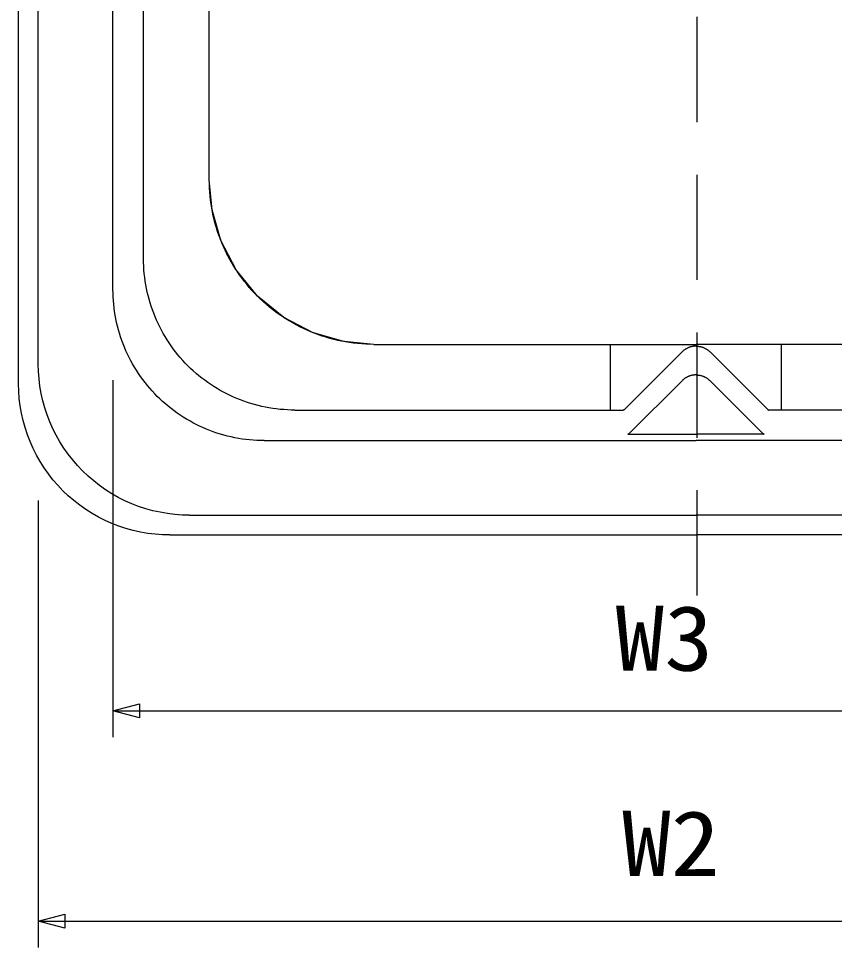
# Model space of a CAD drawing. Units: millimetres on the paper. Extents: x -200 to 200, y -121 to 121.
# Drawn here: x -58.9 to -43.4, y 37.2 to 54.86 of the extents above; entities that cross this region are included whole.
import ezdxf
from ezdxf.enums import TextEntityAlignment as Align

# ---------------------------------------------------------------- set-up
doc = ezdxf.new("R2010")
doc.units = ezdxf.units.MM
doc.linetypes.add('DASHED2', pattern=[3, 2, -1])
doc.layers.add('0-5_一般', color=7, linetype='Continuous')
doc.layers.add('0-6_寸法', color=7, linetype='Continuous')
doc.styles.add('ＭＳ 明朝', font='')
doc.styles.get('ＭＳ 明朝').set_extended_font_data('MS Mincho')

msp = doc.modelspace()

# ---------------------------------------------------------------- linework, layer by layer
at = {"layer": '0-5_一般', "linetype": 'DASHED2'}
msp.add_line((-46.001, 43.891), (-46.001, 71.891), dxfattribs=at)
at = {"layer": '0-5_一般'}
for p, q in [((-58.901, 47.916), (-58.901, 57.916)), ((-58.526, 48.291), (-58.526, 57.916)), ((-57.107, 49.71), (-57.107, 57.916)), ((-55.276, 51.791), (-55.276, 57.916)), ((-56.526, 50.291), (-56.526, 56.532)), ((-55.275, 51.715), (-55.276, 51.791)), ((-55.224, 51.225), (-55.276, 51.791)), ((-55.272, 51.638), (-55.275, 51.715)), ((-55.224, 51.226), (-55.275, 51.715)), ((-55.267, 51.561), (-55.272, 51.638)), ((-55.224, 51.226), (-55.272, 51.638)), ((-55.261, 51.485), (-55.267, 51.561)), ((-55.224, 51.227), (-55.267, 51.561)), ((-55.252, 51.409), (-55.261, 51.485)), ((-55.224, 51.228), (-55.261, 51.485)), ((-55.242, 51.333), (-55.252, 51.409)), ((-55.225, 51.23), (-55.252, 51.409)), ((-55.23, 51.257), (-55.242, 51.333)), ((-55.225, 51.235), (-55.242, 51.333)), ((-55.216, 51.182), (-55.23, 51.257)), ((-55.057, 50.643), (-55.223, 51.223)), ((-55.2, 51.107), (-55.216, 51.182)), ((-55.057, 50.643), (-55.216, 51.182)), ((-55.182, 51.032), (-55.2, 51.107)), ((-55.057, 50.644), (-55.2, 51.107)), ((-55.162, 50.958), (-55.182, 51.032)), ((-55.057, 50.644), (-55.182, 51.032)), ((-55.141, 50.884), (-55.162, 50.958)), ((-55.057, 50.645), (-55.162, 50.958)), ((-55.118, 50.811), (-55.141, 50.884)), ((-55.058, 50.646), (-55.141, 50.884)), ((-55.093, 50.739), (-55.118, 50.811)), ((-55.058, 50.647), (-55.118, 50.811)), ((-55.066, 50.667), (-55.093, 50.739)), ((-55.06, 50.651), (-55.093, 50.739)), ((-55.038, 50.595), (-55.066, 50.667)), ((-54.767, 50.083), (-55.056, 50.641)), ((-55.008, 50.525), (-55.038, 50.595)), ((-54.767, 50.084), (-55.038, 50.595)), ((-54.976, 50.455), (-55.008, 50.525)), ((-54.768, 50.084), (-55.008, 50.525)), ((-54.942, 50.386), (-54.976, 50.455)), ((-54.768, 50.084), (-54.976, 50.455)), ((-54.907, 50.318), (-54.942, 50.386)), ((-54.768, 50.085), (-54.942, 50.386)), ((-56.525, 50.221), (-56.526, 50.291)), ((-56.522, 50.15), (-56.525, 50.221)), ((-54.87, 50.251), (-54.907, 50.318)), ((-54.769, 50.086), (-54.907, 50.318)), ((-54.831, 50.185), (-54.87, 50.251)), ((-54.77, 50.088), (-54.87, 50.251)), ((-54.791, 50.12), (-54.831, 50.185)), ((-54.773, 50.092), (-54.831, 50.185)), ((-56.518, 50.08), (-56.522, 50.15)), ((-56.512, 50.01), (-56.518, 50.08)), ((-56.504, 49.939), (-56.512, 50.01)), ((-54.749, 50.055), (-54.791, 50.12)), ((-54.36, 49.582), (-54.766, 50.081)), ((-54.706, 49.992), (-54.749, 50.055)), ((-54.36, 49.582), (-54.749, 50.055)), ((-54.661, 49.93), (-54.706, 49.992)), ((-54.36, 49.582), (-54.706, 49.992)), ((-56.494, 49.87), (-56.504, 49.939)), ((-56.483, 49.8), (-56.494, 49.87)), ((-54.614, 49.869), (-54.661, 49.93)), ((-54.36, 49.582), (-54.661, 49.93)), ((-54.566, 49.809), (-54.614, 49.869)), ((-54.36, 49.582), (-54.614, 49.869)), ((-54.517, 49.75), (-54.566, 49.809)), ((-54.36, 49.582), (-54.566, 49.809)), ((-57.106, 49.64), (-57.107, 49.71)), ((-57.103, 49.569), (-57.106, 49.64)), ((-56.47, 49.73), (-56.483, 49.8)), ((-56.456, 49.661), (-56.47, 49.73)), ((-56.439, 49.593), (-56.456, 49.661)), ((-54.466, 49.693), (-54.517, 49.75)), ((-54.36, 49.582), (-54.517, 49.75)), ((-54.414, 49.637), (-54.466, 49.693)), ((-54.36, 49.582), (-54.466, 49.693)), ((-54.36, 49.582), (-54.414, 49.637)), ((-57.099, 49.499), (-57.103, 49.569)), ((-57.093, 49.428), (-57.099, 49.499)), ((-56.421, 49.525), (-56.439, 49.593)), ((-56.402, 49.457), (-56.421, 49.525)), ((-56.381, 49.39), (-56.402, 49.457)), ((-53.861, 49.176), (-54.36, 49.582)), ((-53.887, 49.193), (-54.36, 49.582)), ((-53.95, 49.236), (-54.36, 49.582)), ((-54.073, 49.328), (-54.36, 49.582)), ((-54.012, 49.281), (-54.36, 49.582)), ((-54.133, 49.376), (-54.36, 49.582)), ((-54.192, 49.425), (-54.36, 49.582)), ((-54.305, 49.528), (-54.36, 49.582)), ((-54.249, 49.476), (-54.36, 49.582)), ((-54.249, 49.476), (-54.305, 49.528)), ((-54.192, 49.425), (-54.249, 49.476)), ((-57.085, 49.358), (-57.093, 49.428)), ((-57.076, 49.288), (-57.085, 49.358)), ((-57.065, 49.219), (-57.076, 49.288)), ((-56.358, 49.323), (-56.381, 49.39)), ((-56.333, 49.257), (-56.358, 49.323)), ((-54.133, 49.376), (-54.192, 49.425)), ((-54.073, 49.328), (-54.133, 49.376)), ((-54.012, 49.281), (-54.073, 49.328)), ((-53.95, 49.236), (-54.012, 49.281)), ((-57.052, 49.149), (-57.065, 49.219)), ((-57.037, 49.08), (-57.052, 49.149)), ((-56.307, 49.191), (-56.333, 49.257)), ((-56.279, 49.126), (-56.307, 49.191)), ((-56.25, 49.062), (-56.279, 49.126)), ((-53.887, 49.193), (-53.95, 49.236)), ((-53.822, 49.151), (-53.887, 49.193)), ((-53.301, 48.886), (-53.859, 49.175)), ((-53.346, 48.904), (-53.858, 49.175)), ((-53.417, 48.934), (-53.858, 49.174)), ((-53.487, 48.966), (-53.858, 49.174)), ((-53.556, 49), (-53.857, 49.174)), ((-53.624, 49.035), (-53.856, 49.173)), ((-53.691, 49.072), (-53.854, 49.172)), ((-53.757, 49.111), (-53.849, 49.169)), ((-53.757, 49.111), (-53.822, 49.151)), ((-53.691, 49.072), (-53.757, 49.111)), ((-57.021, 49.012), (-57.037, 49.08)), ((-57.003, 48.943), (-57.021, 49.012)), ((-56.983, 48.876), (-57.003, 48.943)), ((-56.219, 48.999), (-56.25, 49.062)), ((-56.25, 49.062), (-56.25, 49.062)), ((-56.186, 48.936), (-56.219, 48.999)), ((-56.152, 48.874), (-56.186, 48.936)), ((-53.624, 49.035), (-53.691, 49.072)), ((-53.556, 49), (-53.624, 49.035)), ((-53.487, 48.966), (-53.556, 49)), ((-53.417, 48.934), (-53.487, 48.966)), ((-53.346, 48.904), (-53.417, 48.934)), ((-56.962, 48.808), (-56.983, 48.876)), ((-56.939, 48.742), (-56.962, 48.808)), ((-56.117, 48.813), (-56.152, 48.874)), ((-56.08, 48.753), (-56.117, 48.813)), ((-56.041, 48.694), (-56.08, 48.753)), ((-53.275, 48.876), (-53.346, 48.904)), ((-52.719, 48.719), (-53.299, 48.885)), ((-52.76, 48.726), (-53.299, 48.885)), ((-52.835, 48.742), (-53.298, 48.885)), ((-52.91, 48.76), (-53.298, 48.885)), ((-52.984, 48.78), (-53.297, 48.885)), ((-53.058, 48.801), (-53.296, 48.884)), ((-53.131, 48.824), (-53.295, 48.884)), ((-53.203, 48.849), (-53.291, 48.882)), ((-53.203, 48.849), (-53.275, 48.876)), ((-53.131, 48.824), (-53.203, 48.849)), ((-53.058, 48.801), (-53.131, 48.824)), ((-52.984, 48.78), (-53.058, 48.801)), ((-52.91, 48.76), (-52.984, 48.78)), ((-52.835, 48.742), (-52.91, 48.76)), ((-56.914, 48.675), (-56.939, 48.742)), ((-56.888, 48.61), (-56.914, 48.675)), ((-56.86, 48.545), (-56.888, 48.61)), ((-56.001, 48.636), (-56.041, 48.694)), ((-55.96, 48.579), (-56.001, 48.636)), ((-55.917, 48.523), (-55.96, 48.579)), ((-52.76, 48.726), (-52.835, 48.742)), ((-52.685, 48.712), (-52.76, 48.726)), ((-52.151, 48.666), (-52.717, 48.718)), ((-52.227, 48.667), (-52.716, 48.718)), ((-52.304, 48.67), (-52.716, 48.718)), ((-52.38, 48.675), (-52.715, 48.718)), ((-52.457, 48.681), (-52.714, 48.718)), ((-52.533, 48.69), (-52.712, 48.717)), ((-52.609, 48.7), (-52.707, 48.717)), ((-52.609, 48.7), (-52.685, 48.712)), ((-52.533, 48.69), (-52.609, 48.7)), ((-52.457, 48.681), (-52.533, 48.69)), ((-52.38, 48.675), (-52.457, 48.681)), ((-52.304, 48.67), (-52.38, 48.675)), ((-52.227, 48.667), (-52.304, 48.67)), ((-52.151, 48.666), (-52.227, 48.667)), ((-52.151, 48.666), (-46.026, 48.666)), ((-47.651, 47.416), (-47.651, 48.666)), ((-46.234, 48.569), (-46.242, 48.564)), ((-46.226, 48.574), (-46.234, 48.569)), ((-46.218, 48.579), (-46.226, 48.574)), ((-46.21, 48.583), (-46.218, 48.579)), ((-46.202, 48.588), (-46.21, 48.583)), ((-46.194, 48.592), (-46.202, 48.588)), ((-46.186, 48.596), (-46.194, 48.592)), ((-46.178, 48.6), (-46.186, 48.596)), ((-46.169, 48.604), (-46.178, 48.6)), ((-46.161, 48.607), (-46.169, 48.604)), ((-46.152, 48.61), (-46.161, 48.607)), ((-46.143, 48.613), (-46.152, 48.61)), ((-46.134, 48.616), (-46.143, 48.613)), ((-46.126, 48.619), (-46.134, 48.616)), ((-46.117, 48.621), (-46.126, 48.619)), ((-46.108, 48.623), (-46.117, 48.621)), ((-46.099, 48.625), (-46.108, 48.623)), ((-46.09, 48.627), (-46.099, 48.625)), ((-46.081, 48.628), (-46.09, 48.627)), ((-46.072, 48.629), (-46.081, 48.628)), ((-46.062, 48.63), (-46.072, 48.629)), ((-46.053, 48.631), (-46.062, 48.63)), ((-46.044, 48.632), (-46.053, 48.631)), ((-46.035, 48.632), (-46.044, 48.632)), ((-46.026, 48.632), (-46.035, 48.632)), ((-39.901, 48.666), (-46.026, 48.666)), ((-46.026, 48.632), (-46.016, 48.632)), ((-44.401, 47.416), (-44.401, 48.666)), ((-56.831, 48.481), (-56.86, 48.545)), ((-56.8, 48.417), (-56.831, 48.481)), ((-56.767, 48.355), (-56.8, 48.417)), ((-55.873, 48.467), (-55.917, 48.523)), ((-55.828, 48.414), (-55.873, 48.467)), ((-55.781, 48.361), (-55.828, 48.414)), ((-46.291, 48.522), (-47.387, 47.426)), ((-46.284, 48.529), (-46.291, 48.522)), ((-46.277, 48.535), (-46.284, 48.529)), ((-46.271, 48.541), (-46.277, 48.535)), ((-46.264, 48.547), (-46.271, 48.541)), ((-46.256, 48.553), (-46.264, 48.547)), ((-46.249, 48.558), (-46.256, 48.553)), ((-46.242, 48.564), (-46.249, 48.558)), ((-56.733, 48.293), (-56.767, 48.355)), ((-56.698, 48.232), (-56.733, 48.293)), ((-56.661, 48.172), (-56.698, 48.232)), ((-55.733, 48.309), (-55.781, 48.361)), ((-55.684, 48.258), (-55.733, 48.309)), ((-55.633, 48.209), (-55.684, 48.258)), ((-56.622, 48.113), (-56.661, 48.172)), ((-56.582, 48.055), (-56.622, 48.113)), ((-56.541, 47.997), (-56.582, 48.055)), ((-55.581, 48.161), (-55.633, 48.209)), ((-55.528, 48.114), (-55.581, 48.161)), ((-55.474, 48.069), (-55.528, 48.114)), ((-55.419, 48.025), (-55.474, 48.069)), ((-46.026, 48.085), (-46.016, 48.085)), ((-46.016, 48.085), (-46.007, 48.085)), ((-46.007, 48.085), (-45.998, 48.084)), ((-45.998, 48.084), (-45.989, 48.083)), ((-45.989, 48.083), (-45.98, 48.082)), ((-45.98, 48.082), (-45.971, 48.081)), ((-45.971, 48.081), (-45.961, 48.08)), ((-45.961, 48.08), (-45.952, 48.078)), ((-45.952, 48.078), (-45.943, 48.076)), ((-45.943, 48.076), (-45.934, 48.074)), ((-45.934, 48.074), (-45.926, 48.072)), ((-45.926, 48.072), (-45.917, 48.069)), ((-45.917, 48.069), (-45.908, 48.066)), ((-45.908, 48.066), (-45.899, 48.063)), ((-45.899, 48.063), (-45.891, 48.06)), ((-45.891, 48.06), (-45.882, 48.057)), ((-45.882, 48.057), (-45.874, 48.053)), ((-45.874, 48.053), (-45.865, 48.049)), ((-45.865, 48.049), (-45.857, 48.045)), ((-45.857, 48.045), (-45.849, 48.041)), ((-45.849, 48.041), (-45.841, 48.036)), ((-58.897, 47.775), (-58.901, 47.916)), ((-56.498, 47.941), (-56.541, 47.997)), ((-56.454, 47.886), (-56.498, 47.941)), ((-56.409, 47.832), (-56.454, 47.886)), ((-55.363, 47.982), (-55.419, 48.025)), ((-55.306, 47.941), (-55.363, 47.982)), ((-55.248, 47.901), (-55.306, 47.941)), ((-55.189, 47.862), (-55.248, 47.901)), ((-55.129, 47.825), (-55.189, 47.862)), ((-46.291, 47.975), (-47.301, 46.965)), ((-45.841, 48.036), (-45.833, 48.032)), ((-45.833, 48.032), (-45.825, 48.027)), ((-45.825, 48.027), (-45.817, 48.022)), ((-45.817, 48.022), (-45.81, 48.017)), ((-45.81, 48.017), (-45.802, 48.011)), ((-45.802, 48.011), (-45.795, 48.006)), ((-45.795, 48.006), (-45.788, 48)), ((-45.788, 48), (-45.781, 47.994)), ((-45.781, 47.994), (-45.774, 47.988)), ((-45.774, 47.988), (-45.767, 47.982)), ((-45.767, 47.982), (-45.76, 47.975)), ((-45.76, 47.975), (-44.75, 46.965)), ((-56.362, 47.779), (-56.409, 47.832)), ((-56.314, 47.728), (-56.362, 47.779)), ((-56.265, 47.677), (-56.314, 47.728)), ((-55.068, 47.79), (-55.129, 47.825)), ((-55.006, 47.756), (-55.068, 47.79)), ((-54.943, 47.723), (-55.006, 47.756)), ((-54.88, 47.692), (-54.943, 47.723)), ((-54.816, 47.663), (-54.88, 47.692)), ((-56.214, 47.628), (-56.265, 47.677)), ((-56.163, 47.58), (-56.214, 47.628)), ((-56.11, 47.533), (-56.163, 47.58)), ((-56.056, 47.488), (-56.11, 47.533)), ((-54.751, 47.635), (-54.816, 47.663)), ((-54.685, 47.609), (-54.751, 47.635)), ((-54.619, 47.584), (-54.685, 47.609)), ((-54.552, 47.561), (-54.619, 47.584)), ((-54.485, 47.54), (-54.552, 47.561)), ((-54.417, 47.521), (-54.485, 47.54)), ((-54.349, 47.503), (-54.417, 47.521)), ((-56.001, 47.444), (-56.056, 47.488)), ((-55.944, 47.401), (-56.001, 47.444)), ((-55.887, 47.36), (-55.944, 47.401)), ((-55.829, 47.32), (-55.887, 47.36)), ((-54.281, 47.486), (-54.349, 47.503)), ((-54.211, 47.472), (-54.281, 47.486)), ((-54.142, 47.459), (-54.211, 47.472)), ((-54.072, 47.447), (-54.142, 47.459)), ((-54.003, 47.438), (-54.072, 47.447)), ((-53.932, 47.43), (-54.003, 47.438)), ((-53.862, 47.424), (-53.932, 47.43)), ((-53.792, 47.42), (-53.862, 47.424)), ((-53.721, 47.417), (-53.792, 47.42)), ((-53.651, 47.416), (-53.721, 47.417)), ((-53.651, 47.416), (-47.41, 47.416)), ((-47.406, 47.417), (-47.41, 47.416)), ((-47.402, 47.417), (-47.406, 47.417)), ((-47.398, 47.419), (-47.402, 47.417)), ((-47.394, 47.42), (-47.398, 47.419)), ((-47.391, 47.423), (-47.394, 47.42)), ((-47.387, 47.426), (-47.391, 47.423)), ((-38.401, 47.416), (-44.641, 47.416)), ((-55.77, 47.281), (-55.829, 47.32)), ((-55.71, 47.244), (-55.77, 47.281)), ((-55.649, 47.209), (-55.71, 47.244)), ((-55.587, 47.175), (-55.649, 47.209)), ((-55.524, 47.142), (-55.587, 47.175)), ((-55.461, 47.111), (-55.524, 47.142)), ((-55.397, 47.082), (-55.461, 47.111)), ((-55.332, 47.054), (-55.397, 47.082)), ((-55.267, 47.028), (-55.332, 47.054)), ((-55.2, 47.003), (-55.267, 47.028)), ((-55.134, 46.98), (-55.2, 47.003)), ((-55.066, 46.959), (-55.134, 46.98)), ((-54.999, 46.939), (-55.066, 46.959)), ((-54.93, 46.921), (-54.999, 46.939)), ((-54.862, 46.905), (-54.93, 46.921)), ((-54.793, 46.89), (-54.862, 46.905)), ((-54.723, 46.877), (-54.793, 46.89)), ((-54.654, 46.866), (-54.723, 46.877)), ((-54.584, 46.857), (-54.654, 46.866)), ((-54.514, 46.849), (-54.584, 46.857)), ((-54.443, 46.843), (-54.514, 46.849)), ((-54.373, 46.839), (-54.443, 46.843)), ((-54.302, 46.836), (-54.373, 46.839)), ((-54.232, 46.835), (-54.302, 46.836)), ((-54.232, 46.835), (-46.026, 46.835)), ((-47.305, 46.962), (-47.301, 46.965)), ((-37.819, 46.835), (-46.026, 46.835)), ((-44.73, 46.957), (-46.019, 46.957)), ((-44.75, 46.965), (-44.746, 46.962)), ((-44.746, 46.962), (-44.741, 46.96)), ((-44.741, 46.96), (-44.735, 46.958)), ((-44.735, 46.958), (-44.73, 46.957)), ((-56.072, 45.447), (-56.211, 45.472)), ((-55.651, 45.416), (-46.026, 45.416)), ((-36.401, 45.416), (-46.026, 45.416)), ((-56.167, 45.045), (-56.307, 45.055)), ((-56.026, 45.041), (-56.167, 45.045)), ((-56.026, 45.041), (-46.026, 45.041)), ((-36.026, 45.041), (-46.026, 45.041))]:
    msp.add_line(p, q, dxfattribs=at)
for points in [[(-46.016, 48.632), (-46.007, 48.632), (-45.998, 48.631), (-45.989, 48.63), (-45.98, 48.629), (-45.971, 48.628), (-45.961, 48.627), (-45.952, 48.625), (-45.943, 48.623), (-45.934, 48.621), (-45.926, 48.619), (-45.917, 48.616), (-45.908, 48.613), (-45.899, 48.61), (-45.891, 48.607), (-45.882, 48.604), (-45.874, 48.6), (-45.865, 48.596), (-45.857, 48.592), (-45.849, 48.588), (-45.841, 48.583), (-45.833, 48.579), (-45.825, 48.574), (-45.817, 48.569), (-45.81, 48.564), (-45.802, 48.558), (-45.795, 48.553), (-45.788, 48.547), (-45.781, 48.541), (-45.774, 48.535), (-45.767, 48.529), (-45.76, 48.522), (-44.664, 47.426), (-44.661, 47.423)], [(-56.88, 45.692), (-57.006, 45.756), (-57.129, 45.825), (-57.248, 45.901), (-57.363, 45.982), (-57.474, 46.069), (-57.581, 46.161), (-57.684, 46.258), (-57.781, 46.361), (-57.873, 46.467), (-57.96, 46.579), (-58.041, 46.694), (-58.117, 46.813), (-58.186, 46.936), (-58.25, 47.062), (-58.307, 47.191), (-58.358, 47.323), (-58.402, 47.457), (-58.439, 47.593), (-58.47, 47.73), (-58.494, 47.87), (-58.512, 48.01), (-58.522, 48.15), (-58.526, 48.291)], [(-46.026, 48.085), (-46.035, 48.085), (-46.044, 48.085), (-46.053, 48.084), (-46.062, 48.083), (-46.072, 48.082), (-46.081, 48.081), (-46.09, 48.08), (-46.099, 48.078), (-46.108, 48.076), (-46.117, 48.074), (-46.126, 48.072), (-46.134, 48.069), (-46.143, 48.066), (-46.152, 48.063), (-46.161, 48.06), (-46.169, 48.057), (-46.178, 48.053), (-46.186, 48.049), (-46.194, 48.045), (-46.202, 48.041), (-46.21, 48.036), (-46.218, 48.032), (-46.226, 48.027), (-46.234, 48.022), (-46.242, 48.017), (-46.249, 48.011), (-46.256, 48.006), (-46.264, 48), (-46.271, 47.994), (-46.277, 47.988), (-46.284, 47.982), (-46.291, 47.975)], [(-56.307, 45.055), (-56.447, 45.072), (-56.586, 45.097), (-56.724, 45.128), (-56.86, 45.165), (-56.994, 45.209), (-57.126, 45.26), (-57.255, 45.317), (-57.381, 45.381), (-57.504, 45.45), (-57.623, 45.526), (-57.738, 45.607), (-57.849, 45.694), (-57.956, 45.786), (-58.059, 45.883), (-58.156, 45.986), (-58.248, 46.092), (-58.335, 46.204), (-58.416, 46.319), (-58.492, 46.438), (-58.561, 46.561), (-58.625, 46.687), (-58.682, 46.816), (-58.733, 46.948), (-58.777, 47.082), (-58.814, 47.218), (-58.845, 47.355), (-58.869, 47.495), (-58.887, 47.635), (-58.897, 47.775)], [(-44.661, 47.423), (-44.658, 47.421), (-44.654, 47.419), (-44.65, 47.418)], [(-44.65, 47.418), (-44.646, 47.417), (-44.641, 47.416)], [(-47.299, 46.967), (-47.301, 46.965), (-47.305, 46.962), (-47.31, 46.96), (-47.316, 46.958), (-47.321, 46.957), (-46.026, 46.957)], [(-44.746, 46.962), (-44.75, 46.965), (-44.752, 46.967)], [(-56.211, 45.472), (-56.349, 45.503), (-56.485, 45.54), (-56.619, 45.584), (-56.751, 45.635), (-56.88, 45.692)], [(-55.651, 45.416), (-55.792, 45.42), (-55.932, 45.43), (-56.072, 45.447)]]:
    msp.add_lwpolyline(points, dxfattribs=at)
at = {"layer": '0-6_寸法'}
for p, q in [((-57.107, 47.984), (-57.107, 41.199)), ((-58.526, 45.699), (-58.526, 37.199)), ((-57.107, 41.699), (-34.944, 41.699)), ((-58.526, 37.699), (-33.526, 37.699))]:
    msp.add_line(p, q, dxfattribs=at)
for points in [[(-57.107, 41.699), (-56.606, 41.833), (-56.606, 41.564)], [(-58.526, 37.699), (-58.025, 37.833), (-58.025, 37.564)]]:
    msp.add_lwpolyline(points, close=True, dxfattribs=at)

# ---------------------------------------------------------------- texts
at = {"layer": '0-5_一般', "style": 'ＭＳ 明朝', "width": 1.1}
for s, p in [('W3', (-47.558, 42.087)), ('W2', (-47.432, 38.186))]:
    msp.add_text(s, height=1.241, dxfattribs=at).set_placement(p, align=Align.BOTTOM_LEFT)

doc.saveas('drawing.dxf')
